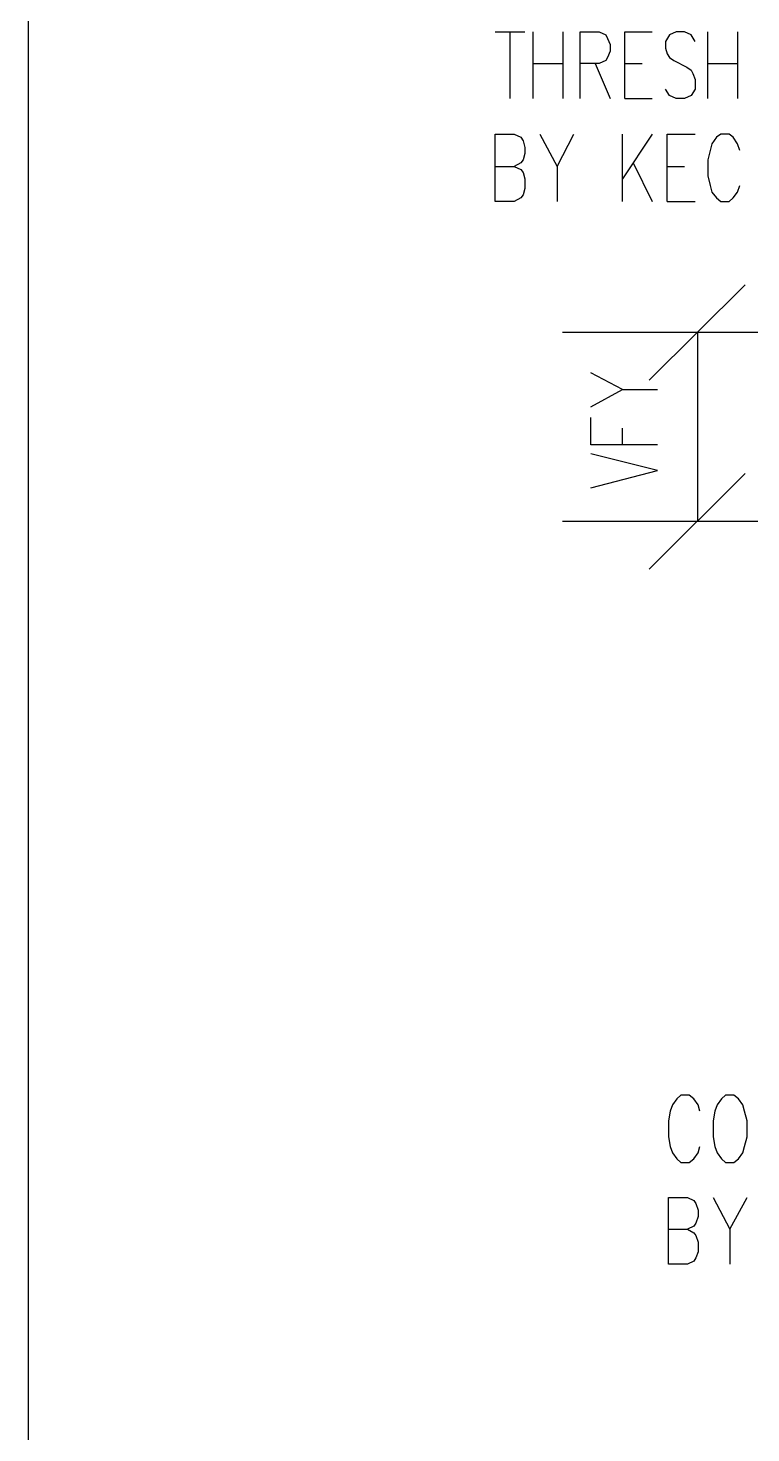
# Model space of a CAD drawing. Header units: metres. Extents: x 13 to 600, y -782 to -15.
# Drawn here: x 13.3 to 86.1, y -497.6 to -355.9 of the extents above; entities that cross this region are included whole.
import ezdxf

# ---------------------------------------------------------------- set-up
doc = ezdxf.new("R2010")
doc.units = ezdxf.units.M

msp = doc.modelspace()

# ---------------------------------------------------------------- linework, layer by layer
for p, q in [((13.26, -42.18), (13.26, -754.56)), ((60.3, -356.28), (63.3, -356.28)), ((61.8, -356.28), (61.8, -363)), ((64.14, -363), (64.14, -356.28)), ((67.14, -356.28), (67.14, -363)), ((68.88, -363), (68.88, -356.28)), ((68.88, -356.28), (70.8, -356.28)), ((70.8, -356.28), (71.46, -356.58)), ((71.46, -356.58), (71.64, -356.94)), ((71.64, -356.94), (71.88, -357.54)), ((73.38, -363), (73.38, -356.28)), ((73.38, -356.28), (76.14, -356.28)), ((77.88, -356.58), (77.46, -357.24)), ((78.54, -356.28), (77.88, -356.58)), ((79.38, -356.28), (78.54, -356.28)), ((80.04, -356.58), (79.38, -356.28)), ((80.46, -357.24), (80.04, -356.58)), ((81.72, -363), (81.72, -356.28)), ((84.72, -356.28), (84.72, -363)), ((71.88, -358.2), (71.64, -358.86)), ((71.88, -357.54), (71.88, -358.2)), ((77.46, -357.24), (77.46, -357.9)), ((77.46, -357.9), (77.64, -358.5)), ((64.14, -359.46), (67.14, -359.46)), ((70.8, -359.46), (68.88, -359.46)), ((70.38, -359.46), (71.88, -363)), ((71.46, -359.16), (70.8, -359.46)), ((71.64, -358.86), (71.46, -359.16)), ((73.38, -359.46), (75.12, -359.46)), ((77.64, -358.5), (77.88, -358.86)), ((77.88, -358.86), (78.3, -359.16)), ((78.3, -359.16), (79.62, -359.82)), ((81.72, -359.46), (84.72, -359.46)), ((79.62, -359.82), (80.04, -360.12)), ((80.04, -360.12), (80.22, -360.48)), ((80.22, -360.48), (80.46, -361.08)), ((80.46, -361.08), (80.46, -362.04)), ((77.88, -362.7), (77.46, -362.04)), ((80.46, -362.04), (80.04, -362.7)), ((73.38, -363), (76.14, -363)), ((78.54, -363), (77.88, -362.7)), ((79.38, -363), (78.54, -363)), ((80.04, -362.7), (79.38, -363)), ((60.3, -373.38), (60.3, -366.6)), ((60.3, -366.6), (62.22, -366.6)), ((62.22, -366.6), (62.88, -366.9)), ((64.8, -366.6), (66.54, -369.84)), ((66.54, -369.84), (68.22, -366.6)), ((73.14, -373.38), (73.14, -366.6)), ((76.14, -366.6), (73.14, -371.1)), ((77.64, -373.38), (77.64, -366.6)), ((77.64, -366.6), (80.46, -366.6)), ((83.04, -366.6), (82.62, -366.9)), ((83.88, -366.6), (83.04, -366.6)), ((84.3, -366.9), (83.88, -366.6)), ((62.88, -366.9), (63.12, -367.26)), ((63.12, -367.26), (63.3, -367.92)), ((63.3, -367.92), (63.3, -368.52)), ((81.96, -368.22), (81.72, -369.18)), ((82.14, -367.56), (81.96, -368.22)), ((82.62, -366.9), (82.14, -367.56)), ((84.72, -367.56), (84.3, -366.9)), ((84.96, -368.22), (84.72, -367.56)), ((62.88, -369.48), (62.22, -369.84)), ((63.12, -369.18), (62.88, -369.48)), ((63.3, -368.52), (63.12, -369.18)), ((74.22, -369.48), (76.14, -373.38)), ((81.72, -369.18), (81.72, -370.8)), ((60.3, -369.84), (62.22, -369.84)), ((62.22, -369.84), (62.88, -370.14)), ((62.88, -370.14), (63.12, -370.44)), ((63.12, -370.44), (63.3, -371.1)), ((63.3, -371.1), (63.3, -372.06)), ((66.54, -369.84), (66.54, -373.38)), ((77.64, -369.84), (79.38, -369.84)), ((81.72, -370.8), (81.96, -371.76)), ((63.3, -372.06), (63.12, -372.72)), ((81.96, -371.76), (82.14, -372.42)), ((82.14, -372.42), (82.62, -373.02)), ((84.3, -373.02), (84.72, -372.42)), ((84.72, -372.42), (84.96, -371.76)), ((62.22, -373.38), (60.3, -373.38)), ((62.88, -373.02), (62.22, -373.38)), ((63.12, -372.72), (62.88, -373.02)), ((77.64, -373.38), (80.46, -373.38)), ((82.62, -373.02), (83.04, -373.38)), ((83.04, -373.38), (83.88, -373.38)), ((83.88, -373.38), (84.3, -373.02)), ((75.84, -391.38), (85.5, -381.78)), ((102.48, -386.58), (67.08, -386.58)), ((80.7, -386.58), (80.7, -405.66)), ((73.14, -392.34), (69.96, -390.66)), ((69.96, -394.08), (73.14, -392.34)), ((73.14, -392.34), (76.68, -392.34)), ((69.96, -397.92), (69.96, -395.16)), ((73.14, -397.92), (73.14, -396.24)), ((76.68, -397.92), (69.96, -397.92)), ((76.68, -400.5), (69.96, -398.82)), ((69.96, -402.24), (76.68, -400.5)), ((75.84, -410.46), (85.5, -400.8)), ((131.1, -405.66), (67.08, -405.66)), ((78.18, -464.46), (77.94, -465.12)), ((78.6, -463.86), (78.18, -464.46)), ((79.02, -463.5), (78.6, -463.86)), ((79.86, -463.5), (79.02, -463.5)), ((80.34, -463.86), (79.86, -463.5)), ((80.76, -464.46), (80.34, -463.86)), ((80.94, -465.12), (80.76, -464.46)), ((82.68, -464.46), (82.44, -465.12)), ((83.1, -463.86), (82.68, -464.46)), ((83.52, -463.5), (83.1, -463.86)), ((84.36, -463.5), (83.52, -463.5)), ((84.84, -463.86), (84.36, -463.5)), ((85.26, -464.46), (84.84, -463.86)), ((85.44, -465.12), (85.26, -464.46)), ((77.94, -465.12), (77.76, -466.08)), ((82.44, -465.12), (82.26, -466.08)), ((85.68, -466.08), (85.44, -465.12)), ((77.76, -466.08), (77.76, -467.7)), ((82.26, -466.08), (82.26, -467.7)), ((85.68, -467.7), (85.68, -466.08)), ((77.76, -467.7), (77.94, -468.66)), ((77.94, -468.66), (78.18, -469.32)), ((80.76, -469.32), (80.94, -468.66)), ((82.26, -467.7), (82.44, -468.66)), ((82.44, -468.66), (82.68, -469.32)), ((85.26, -469.32), (85.44, -468.66)), ((85.44, -468.66), (85.68, -467.7)), ((78.18, -469.32), (78.6, -469.92)), ((78.6, -469.92), (79.02, -470.28)), ((79.02, -470.28), (79.86, -470.28)), ((79.86, -470.28), (80.34, -469.92)), ((80.34, -469.92), (80.76, -469.32)), ((82.68, -469.32), (83.1, -469.92)), ((83.1, -469.92), (83.52, -470.28)), ((83.52, -470.28), (84.36, -470.28)), ((84.36, -470.28), (84.84, -469.92)), ((84.84, -469.92), (85.26, -469.32)), ((77.76, -480.54), (77.76, -473.82)), ((77.76, -473.82), (79.68, -473.82)), ((79.68, -473.82), (80.34, -474.12)), ((80.34, -474.12), (80.52, -474.42)), ((80.52, -474.42), (80.76, -475.08)), ((82.26, -473.82), (83.94, -477)), ((83.94, -477), (85.68, -473.82)), ((80.76, -475.74), (80.52, -476.4)), ((80.76, -475.08), (80.76, -475.74)), ((77.76, -477), (79.68, -477)), ((80.34, -476.7), (79.68, -477)), ((79.68, -477), (80.34, -477.36)), ((80.52, -476.4), (80.34, -476.7)), ((80.34, -477.36), (80.52, -477.66)), ((83.94, -477), (83.94, -480.54)), ((80.52, -477.66), (80.76, -478.32)), ((80.76, -478.32), (80.76, -479.28)), ((80.52, -479.88), (80.34, -480.24)), ((80.76, -479.28), (80.52, -479.88)), ((79.68, -480.54), (77.76, -480.54)), ((80.34, -480.24), (79.68, -480.54))]:
    msp.add_line(p, q)

doc.saveas('drawing.dxf')
